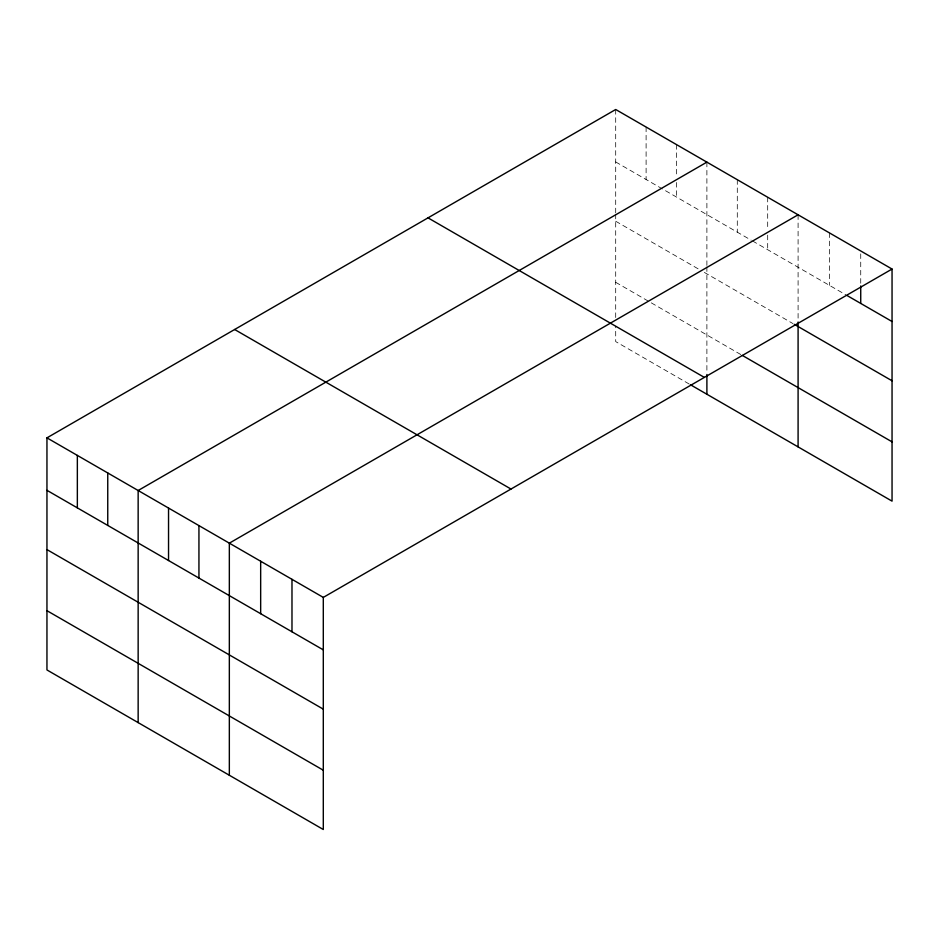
<?xml version="1.0" encoding="UTF-8"?>
<svg xmlns="http://www.w3.org/2000/svg" width="939" height="939" viewBox="0 0 939 939"><rect width="100%" height="100%" fill="white"/><g stroke="black" fill="none" stroke-linecap="round" stroke-linejoin="round"><path stroke-width="0.7" stroke-dasharray="4.7 3.52" d="M615.702 161.954L751.223 240.208M752.491 240.936L845.699 294.74M615.702 221.24L699.297 269.505M704.367 272.427L793.021 323.615M615.702 282.31L741.094 354.707M689.167 384.004L615.702 341.596L615.702 326.068M860.734 253.87L860.734 284.482M829.407 232.884L829.407 285.339M798.091 214.796L798.091 322.3M767.691 197.249L767.691 229.304M767.691 235.137L767.691 249.704M737.291 179.701L737.291 232.156M706.891 162.142L706.891 265.42M706.891 266.829L706.891 373.076M676.491 144.594L676.491 176.649M676.491 182.483L676.491 197.061M646.102 127.047L646.102 179.502M615.702 109.499L615.702 212.766M615.702 214.174L615.702 317.593"/><path stroke-width="1.41" d="M46.95 437.856L323.298 597.404L323.298 829.501L46.95 669.953L46.95 437.856L615.702 109.499L892.05 269.047L892.05 501.144L690.423 384.732M706.891 162.142L138.15 490.51L138.15 722.607M798.091 214.796L229.339 543.165L229.339 775.262M323.298 597.404L892.05 269.047M846.955 295.468L892.05 321.502M794.288 324.342L892.05 380.788M742.362 355.435L892.05 441.858M428.008 217.86L704.367 377.408M234.633 329.495L510.992 489.043M46.95 490.322L323.298 649.87M46.95 549.597L323.298 709.145M46.95 610.679L323.298 770.226M860.734 285.937L860.734 303.426M798.091 322.3L798.091 446.894M706.891 374.485L706.891 394.239M291.982 579.328L291.982 631.783M260.666 561.24L260.666 613.707M198.939 525.605L198.939 578.072M168.539 508.058L168.539 560.524M107.75 472.963L107.75 525.417M77.35 455.403L77.35 507.87"/></g></svg>
